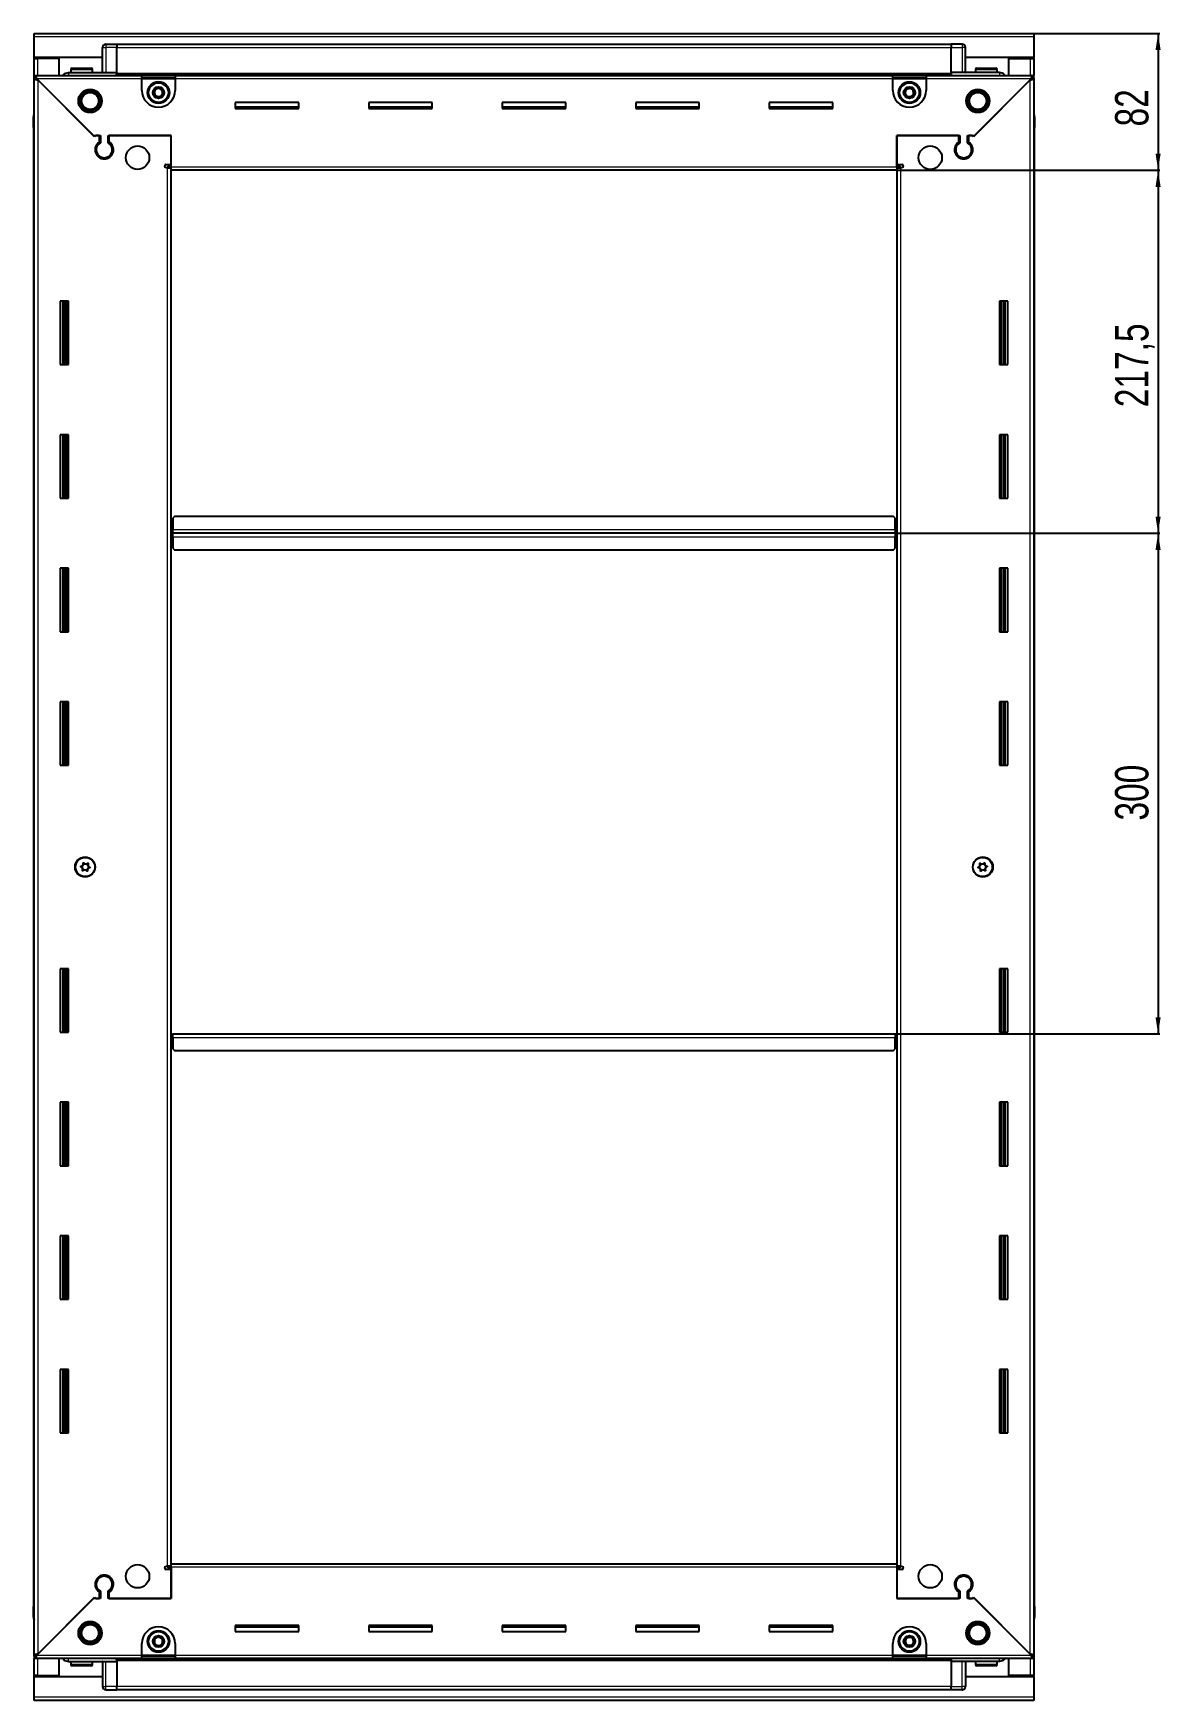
# Model space of a CAD drawing. Header units: millimetres. Extents: x 877 to 3743, y -734 to 1780.
# Drawn here: x 3068 to 3743, y 649 to 1648 of the extents above; entities that cross this region are included whole.
import ezdxf

# ---------------------------------------------------------------- set-up
doc = ezdxf.new("R2010")
doc.units = ezdxf.units.MM
doc.layers.add('FORMAT', color=7, linetype='Continuous')
doc.styles.add('SLDTEXTSTYLE0', font='TXT', dxfattribs={"width": 0.75})
doc.dimstyles.new('SLDDIMSTYLE0', dxfattribs={"dimtxt": 20, "dimasz": 10, "dimexe": 0, "dimexo": 0.0625, "dimgap": 5, "dimtad": 2, "dimdec": 1, "dimrnd": 1e-09, "dimzin": 12, "dimdsep": 46, "dimtxsty": 'SLDTEXTSTYLE0', "dimsah": 1, "dimcen": 0.09, "dimadec": 0, "dimazin": 3, "dimtfac": 1, "dimtofl": 0, "dimtmove": 0, "dimatfit": 3, "dimfxl": 0, "dimfrac": 2, "dimtolj": 1, "dimtzin": 12, "dimarcsym": 0})

# ---------------------------------------------------------------- blocks, each defined once
blk = doc.blocks.new('_D_6')
at = {"layer": 'FORMAT'}
for p, q in [((3667.04, 1647.66), (3742.53, 1647.66)), ((3741.53, 1647.66), (3741.53, 1565.66)), ((3585.04, 1565.66), (3742.53, 1565.66))]:
    blk.add_line(p, q, dxfattribs=at)
for points in [[(3741.53, 1647.66), (3740, 1637.66), (3743.07, 1637.66)], [(3741.53, 1565.66), (3743.07, 1575.66), (3740, 1575.66)]]:
    blk.add_solid(points, dxfattribs=at)
at = {"layer": 'FORMAT', "insert": (3715.75, 1591.88), "char_height": 20, "attachment_point": 1, "rotation": 90, "style": 'SLDTEXTSTYLE0'}
blk.add_mtext('82', dxfattribs=at)
blk = doc.blocks.new('_D_7')
at = {"layer": 'FORMAT'}
for p, q in [((3585.04, 1565.66), (3742.53, 1565.66)), ((3741.53, 1565.66), (3741.53, 1348.16)), ((3584.04, 1348.16), (3742.53, 1348.16))]:
    blk.add_line(p, q, dxfattribs=at)
for points in [[(3741.53, 1565.66), (3740, 1555.66), (3743.07, 1555.66)], [(3741.53, 1348.16), (3743.07, 1358.16), (3740, 1358.16)]]:
    blk.add_solid(points, dxfattribs=at)
at = {"layer": 'FORMAT', "insert": (3715.75, 1423.66), "char_height": 20, "attachment_point": 1, "rotation": 90, "style": 'SLDTEXTSTYLE0'}
blk.add_mtext('217,5', dxfattribs=at)
blk = doc.blocks.new('_D_8')
at = {"layer": 'FORMAT'}
for p, q in [((3584.04, 1348.16), (3742.53, 1348.16)), ((3741.53, 1348.16), (3741.53, 1048.16)), ((3584.04, 1048.16), (3742.53, 1048.16))]:
    blk.add_line(p, q, dxfattribs=at)
for points in [[(3741.53, 1348.16), (3740, 1338.16), (3743.07, 1338.16)], [(3741.53, 1048.16), (3743.07, 1058.16), (3740, 1058.16)]]:
    blk.add_solid(points, dxfattribs=at)
at = {"layer": 'FORMAT', "insert": (3715.75, 1175.99), "char_height": 20, "attachment_point": 1, "rotation": 90, "style": 'SLDTEXTSTYLE0'}
blk.add_mtext('300', dxfattribs=at)

msp = doc.modelspace()

# ---------------------------------------------------------------- linework, layer by layer
at = {"color": 7, "linetype": 'Continuous', "lineweight": 25}
for p, q in [((3068.03, 1647.66), (3667.03, 1647.66)), ((3068.03, 1645.56), (3068.03, 1647.66)), ((3068.03, 1633.16), (3068.03, 1645.56)), ((3109.03, 1624.16), (3109.03, 1639.16)), ((3109.71, 1640.66), (3109.71, 1640.66)), ((3111.03, 1641.16), (3117.53, 1641.16)), ((3111.03, 1641.16), (3117.53, 1641.16)), ((3117.53, 1641.16), (3117.53, 1641.16)), ((3117.53, 1641.16), (3117.53, 1641.16)), ((3117.53, 1641.16), (3117.53, 1639.16)), ((3617.53, 1641.01), (3117.53, 1641.01)), ((3117.53, 1624.16), (3117.53, 1639.16)), ((3617.53, 1641.16), (3617.53, 1641.16)), ((3624.03, 1641.16), (3617.53, 1641.16)), ((3624.03, 1641.16), (3617.53, 1641.16)), ((3617.53, 1641.16), (3617.53, 1639.16)), ((3617.53, 1624.16), (3617.53, 1639.16)), ((3626.03, 1639.16), (3626.03, 1639.16)), ((3626.03, 1624.16), (3626.03, 1639.16)), ((3667.03, 1647.66), (3667.03, 1645.56)), ((3667.03, 1645.56), (3667.03, 1633.16)), ((3109.03, 1633.16), (3068.03, 1633.16)), ((3068.03, 1632.66), (3068.03, 1633.16)), ((3068.03, 1622.41), (3068.03, 1632.66)), ((3068.03, 1632.66), (3070.13, 1632.66)), ((3069.53, 1632.66), (3069.53, 1633.16)), ((3083.03, 1632.66), (3070.13, 1632.66)), ((3083.03, 1622.41), (3083.03, 1632.66)), ((3667.03, 1633.16), (3626.03, 1633.16)), ((3652.03, 1622.41), (3652.03, 1632.66)), ((3652.03, 1632.66), (3664.93, 1632.66)), ((3664.93, 1632.66), (3667.03, 1632.66)), ((3665.53, 1632.66), (3665.53, 1633.16)), ((3667.03, 1632.66), (3667.03, 1633.16)), ((3667.03, 1632.66), (3667.03, 1622.41)), ((3068.03, 1620.91), (3068.03, 1622.41)), ((3068.03, 1622.41), (3069.03, 1622.41)), ((3068.03, 1620.41), (3068.03, 1620.91)), ((3068.03, 1620.91), (3069.03, 1620.91)), ((3068.03, 675.91), (3068.03, 1620.41)), ((3069.53, 1620.41), (3068.03, 1620.41)), ((3069.03, 1620.91), (3069.03, 1622.41)), ((3069.03, 1622.41), (3132.53, 1622.41)), ((3069.63, 1620.31), (3103.53, 1586.41)), ((3104.23, 1585.71), (3070.13, 1619.81)), ((3088.53, 1624.16), (3117.53, 1624.16)), ((3090.03, 1626.06), (3090.03, 1624.16)), ((3090.83, 1626.86), (3102.23, 1626.86)), ((3103.03, 1624.16), (3103.03, 1626.06)), ((3117.46, 1622.41), (3117.53, 1624.13)), ((3117.53, 1624.16), (3117.53, 1623.66)), ((3117.53, 1623.01), (3617.53, 1623.01)), ((3132.53, 1620.31), (3132.53, 1622.41)), ((3132.53, 1622.41), (3152.53, 1622.41)), ((3132.53, 1620.91), (3152.53, 1620.91)), ((3132.53, 1613.41), (3132.53, 1620.31)), ((3152.53, 1622.41), (3582.53, 1622.41)), ((3152.53, 1622.41), (3152.53, 1620.31)), ((3152.53, 1620.31), (3152.53, 1613.41)), ((3582.53, 1620.31), (3582.53, 1622.41)), ((3582.53, 1622.41), (3602.53, 1622.41)), ((3582.53, 1620.91), (3602.53, 1620.91)), ((3582.53, 1613.41), (3582.53, 1620.31)), ((3602.53, 1622.41), (3666.03, 1622.41)), ((3602.53, 1622.41), (3602.53, 1620.31)), ((3602.53, 1620.31), (3602.53, 1613.41)), ((3617.53, 1624.16), (3617.53, 1623.66)), ((3646.53, 1624.16), (3617.53, 1624.16)), ((3617.53, 1624.13), (3617.61, 1622.41)), ((3664.93, 1619.81), (3630.83, 1585.71)), ((3631.53, 1586.41), (3665.43, 1620.31)), ((3632.03, 1626.06), (3632.03, 1624.16)), ((3632.83, 1626.86), (3644.23, 1626.86)), ((3645.03, 1624.16), (3645.03, 1626.06)), ((3665.53, 1620.41), (3667.03, 1620.41)), ((3666.03, 1620.91), (3666.03, 1622.41)), ((3666.03, 1622.41), (3667.03, 1622.41)), ((3666.03, 1620.91), (3667.03, 1620.91)), ((3667.03, 1620.91), (3667.03, 1622.41)), ((3667.03, 1620.91), (3667.03, 1620.41)), ((3667.03, 1620.41), (3667.03, 675.91)), ((3226.53, 1606.16), (3188.53, 1606.16)), ((3188.53, 1606.16), (3188.53, 1602.66)), ((3226.53, 1603.41), (3188.53, 1603.41)), ((3188.53, 1602.66), (3226.53, 1602.66)), ((3226.53, 1602.66), (3226.53, 1606.16)), ((3306.53, 1606.16), (3268.53, 1606.16)), ((3268.53, 1606.16), (3268.53, 1602.66)), ((3306.53, 1603.41), (3268.53, 1603.41)), ((3268.53, 1602.66), (3306.53, 1602.66)), ((3306.53, 1602.66), (3306.53, 1606.16)), ((3386.53, 1606.16), (3348.53, 1606.16)), ((3348.53, 1606.16), (3348.53, 1602.66)), ((3386.53, 1603.41), (3348.53, 1603.41)), ((3348.53, 1602.66), (3386.53, 1602.66)), ((3386.53, 1602.66), (3386.53, 1606.16)), ((3466.53, 1606.16), (3428.53, 1606.16)), ((3428.53, 1606.16), (3428.53, 1602.66)), ((3466.53, 1603.41), (3428.53, 1603.41)), ((3428.53, 1602.66), (3466.53, 1602.66)), ((3466.53, 1602.66), (3466.53, 1606.16)), ((3546.53, 1606.16), (3508.53, 1606.16)), ((3508.53, 1606.16), (3508.53, 1602.66)), ((3546.53, 1603.41), (3508.53, 1603.41)), ((3508.53, 1602.66), (3546.53, 1602.66)), ((3546.53, 1602.66), (3546.53, 1606.16)), ((3667.03, 1598.98), (3667.03, 1598.98)), ((3067.53, 1597.66), (3067.53, 1591.16)), ((3067.53, 1591.16), (3067.53, 1597.66)), ((3067.53, 1591.16), (3067.53, 1591.16)), ((3068.03, 1591.16), (3067.53, 1591.16)), ((3067.68, 1591.16), (3067.68, 705.16)), ((3667.03, 1591.16), (3667.53, 1591.16)), ((3667.38, 705.16), (3667.38, 1591.16)), ((3667.53, 1597.66), (3667.53, 1591.16)), ((3667.53, 1591.16), (3667.53, 1597.66)), ((3667.53, 1591.16), (3667.53, 1591.16)), ((3667.53, 1591.16), (3667.53, 1591.16)), ((3103.53, 1586.41), (3107.73, 1586.41)), ((3104.93, 1586.41), (3104.23, 1585.71)), ((3107.03, 1586.41), (3104.93, 1586.41)), ((3107.03, 1586.41), (3107.03, 1582.52)), ((3107.73, 1586.41), (3107.73, 1582.12)), ((3112.33, 1586.41), (3150.03, 1586.41)), ((3112.33, 1582.12), (3112.33, 1586.41)), ((3113.03, 1582.52), (3113.03, 1586.41)), ((3150.03, 1586.41), (3113.03, 1586.41)), ((3150.03, 1567.76), (3150.03, 1586.41)), ((3150.03, 1569.16), (3150.03, 1586.41)), ((3585.03, 1586.41), (3622.73, 1586.41)), ((3585.03, 1567.76), (3585.03, 1586.41)), ((3585.03, 1586.41), (3585.03, 1569.16)), ((3622.03, 1586.41), (3585.03, 1586.41)), ((3622.03, 1586.41), (3622.03, 1582.52)), ((3622.73, 1586.41), (3622.73, 1582.12)), ((3627.33, 1586.41), (3631.53, 1586.41)), ((3627.33, 1582.12), (3627.33, 1586.41)), ((3630.13, 1586.41), (3628.03, 1586.41)), ((3628.03, 1582.52), (3628.03, 1586.41)), ((3630.83, 1585.71), (3630.13, 1586.41)), ((3108.03, 1573.55), (3108.03, 1572.79)), ((3147.18, 1569.16), (3150.03, 1569.16)), ((3585.03, 1569.16), (3587.88, 1569.16)), ((3627.03, 1573.55), (3627.03, 1572.79)), ((3147.93, 1567.16), (3147.18, 1567.16)), ((3147.93, 1567.16), (3150.03, 1567.16)), ((3150.03, 1568.16), (3148.03, 1568.16)), ((3148.03, 1568.16), (3148.03, 1567.16)), ((3150.03, 1565.66), (3150.03, 1567.76)), ((3585.03, 1565.66), (3150.03, 1565.66)), ((3150.03, 730.66), (3150.03, 1565.66)), ((3587.03, 1568.16), (3585.03, 1568.16)), ((3585.03, 1567.76), (3585.03, 1565.66)), ((3585.03, 1567.16), (3587.13, 1567.16)), ((3585.03, 1565.66), (3585.03, 730.66)), ((3587.03, 1567.16), (3587.03, 1568.16)), ((3587.88, 1567.16), (3587.13, 1567.16)), ((3088.53, 1487.16), (3083.53, 1487.16)), ((3083.53, 1487.16), (3083.53, 1449.16)), ((3085.68, 1449.16), (3085.68, 1487.16)), ((3087.48, 1449.16), (3087.48, 1487.16)), ((3087.51, 1449.16), (3087.51, 1487.16)), ((3088.53, 1449.16), (3088.53, 1487.16)), ((3646.53, 1487.16), (3646.53, 1449.16)), ((3651.53, 1487.16), (3646.53, 1487.16)), ((3647.56, 1487.16), (3647.56, 1449.16)), ((3647.59, 1487.16), (3647.59, 1449.16)), ((3649.38, 1487.16), (3649.38, 1449.16)), ((3651.53, 1449.16), (3651.53, 1487.16)), ((3083.53, 1449.16), (3088.53, 1449.16)), ((3646.53, 1449.16), (3651.53, 1449.16)), ((3088.53, 1407.16), (3083.53, 1407.16)), ((3083.53, 1407.16), (3083.53, 1369.16)), ((3085.68, 1369.16), (3085.68, 1407.16)), ((3087.48, 1369.16), (3087.48, 1407.16)), ((3087.51, 1369.16), (3087.51, 1407.16)), ((3088.53, 1369.16), (3088.53, 1407.16)), ((3646.53, 1407.16), (3646.53, 1369.16)), ((3651.53, 1407.16), (3646.53, 1407.16)), ((3647.56, 1407.16), (3647.56, 1369.16)), ((3647.59, 1407.16), (3647.59, 1369.16)), ((3649.38, 1407.16), (3649.38, 1369.16)), ((3651.53, 1369.16), (3651.53, 1407.16)), ((3083.53, 1369.16), (3088.53, 1369.16)), ((3646.53, 1369.16), (3651.53, 1369.16)), ((3151.03, 1351.01), (3150.78, 1351.01)), ((3150.78, 1351.01), (3150.78, 1348.16)), ((3152.03, 1358.16), (3151.03, 1357.16)), ((3151.03, 1357.16), (3151.03, 1350.26)), ((3151.03, 1348.16), (3151.03, 1350.26)), ((3583.03, 1358.16), (3152.03, 1358.16)), ((3584.03, 1357.16), (3583.03, 1358.16)), ((3584.03, 1350.26), (3584.03, 1357.16)), ((3584.28, 1351.01), (3584.03, 1351.01)), ((3584.03, 1350.26), (3584.03, 1348.16)), ((3584.28, 1348.16), (3584.28, 1351.01)), ((3150.78, 1348.16), (3150.03, 1348.16)), ((3150.78, 1348.16), (3150.78, 1345.31)), ((3150.78, 1345.31), (3151.03, 1345.31)), ((3151.03, 1346.06), (3151.03, 1348.16)), ((3584.03, 1348.16), (3151.03, 1348.16)), ((3151.03, 1346.06), (3151.03, 1339.16)), ((3151.03, 1339.16), (3152.03, 1338.16)), ((3583.03, 1338.16), (3584.03, 1339.16)), ((3584.03, 1348.16), (3584.03, 1346.06)), ((3584.03, 1339.16), (3584.03, 1346.06)), ((3584.03, 1345.31), (3584.28, 1345.31)), ((3584.28, 1345.31), (3584.28, 1348.16)), ((3585.03, 1348.16), (3584.28, 1348.16)), ((3152.03, 1338.16), (3583.03, 1338.16)), ((3088.53, 1327.16), (3083.53, 1327.16)), ((3083.53, 1327.16), (3083.53, 1289.16)), ((3085.68, 1289.16), (3085.68, 1327.16)), ((3087.48, 1289.16), (3087.48, 1327.16)), ((3087.51, 1289.16), (3087.51, 1327.16)), ((3088.53, 1289.16), (3088.53, 1327.16)), ((3646.53, 1327.16), (3646.53, 1289.16)), ((3651.53, 1327.16), (3646.53, 1327.16)), ((3647.56, 1327.16), (3647.56, 1289.16)), ((3647.59, 1327.16), (3647.59, 1289.16)), ((3649.38, 1327.16), (3649.38, 1289.16)), ((3651.53, 1289.16), (3651.53, 1327.16)), ((3083.53, 1289.16), (3088.53, 1289.16)), ((3646.53, 1289.16), (3651.53, 1289.16)), ((3088.53, 1247.16), (3083.53, 1247.16)), ((3083.53, 1247.16), (3083.53, 1209.16)), ((3085.68, 1209.16), (3085.68, 1247.16)), ((3087.48, 1209.16), (3087.48, 1247.16)), ((3087.51, 1209.16), (3087.51, 1247.16)), ((3088.53, 1209.16), (3088.53, 1247.16)), ((3646.53, 1247.16), (3646.53, 1209.16)), ((3651.53, 1247.16), (3646.53, 1247.16)), ((3647.56, 1247.16), (3647.56, 1209.16)), ((3647.59, 1247.16), (3647.59, 1209.16)), ((3649.38, 1247.16), (3649.38, 1209.16)), ((3651.53, 1209.16), (3651.53, 1247.16)), ((3083.53, 1209.16), (3088.53, 1209.16)), ((3646.53, 1209.16), (3651.53, 1209.16)), ((3088.53, 1087.16), (3083.53, 1087.16)), ((3083.53, 1087.16), (3083.53, 1049.16)), ((3085.68, 1049.16), (3085.68, 1087.16)), ((3087.48, 1049.16), (3087.48, 1087.16)), ((3087.51, 1049.16), (3087.51, 1087.16)), ((3088.53, 1049.16), (3088.53, 1087.16)), ((3646.53, 1087.16), (3646.53, 1049.16)), ((3651.53, 1087.16), (3646.53, 1087.16)), ((3647.56, 1087.16), (3647.56, 1049.16)), ((3647.59, 1087.16), (3647.59, 1049.16)), ((3649.38, 1087.16), (3649.38, 1049.16)), ((3651.53, 1049.16), (3651.53, 1087.16)), ((3083.53, 1049.16), (3088.53, 1049.16)), ((3646.53, 1049.16), (3651.53, 1049.16)), ((3150.03, 1048.16), (3150.78, 1048.16)), ((3150.78, 1048.16), (3150.78, 1045.31)), ((3150.78, 1045.31), (3151.03, 1045.31)), ((3151.03, 1046.06), (3151.03, 1048.16)), ((3151.03, 1048.16), (3584.03, 1048.16)), ((3151.03, 1046.06), (3151.03, 1039.16)), ((3151.03, 1039.16), (3152.03, 1038.16)), ((3583.03, 1038.16), (3584.03, 1039.16)), ((3584.03, 1048.16), (3584.03, 1046.06)), ((3584.03, 1039.16), (3584.03, 1046.06)), ((3584.03, 1045.31), (3584.28, 1045.31)), ((3584.28, 1045.31), (3584.28, 1048.16)), ((3584.28, 1048.16), (3585.03, 1048.16)), ((3152.03, 1038.16), (3583.03, 1038.16)), ((3088.53, 1007.16), (3083.53, 1007.16)), ((3083.53, 1007.16), (3083.53, 969.16)), ((3085.68, 969.16), (3085.68, 1007.16)), ((3087.48, 969.16), (3087.48, 1007.16)), ((3087.51, 969.16), (3087.51, 1007.16)), ((3088.53, 969.16), (3088.53, 1007.16)), ((3646.53, 1007.16), (3646.53, 969.16)), ((3651.53, 1007.16), (3646.53, 1007.16)), ((3647.56, 1007.16), (3647.56, 969.16)), ((3647.59, 1007.16), (3647.59, 969.16)), ((3649.38, 1007.16), (3649.38, 969.16)), ((3651.53, 969.16), (3651.53, 1007.16)), ((3083.53, 969.16), (3088.53, 969.16)), ((3646.53, 969.16), (3651.53, 969.16)), ((3088.53, 927.16), (3083.53, 927.16)), ((3083.53, 927.16), (3083.53, 889.16)), ((3085.68, 889.16), (3085.68, 927.16)), ((3087.48, 889.16), (3087.48, 927.16)), ((3087.51, 889.16), (3087.51, 927.16)), ((3088.53, 889.16), (3088.53, 927.16)), ((3646.53, 927.16), (3646.53, 889.16)), ((3651.53, 927.16), (3646.53, 927.16)), ((3647.56, 927.16), (3647.56, 889.16)), ((3647.59, 927.16), (3647.59, 889.16)), ((3649.38, 927.16), (3649.38, 889.16)), ((3651.53, 889.16), (3651.53, 927.16)), ((3083.53, 889.16), (3088.53, 889.16)), ((3646.53, 889.16), (3651.53, 889.16)), ((3088.53, 847.16), (3083.53, 847.16)), ((3083.53, 847.16), (3083.53, 809.16)), ((3085.68, 809.16), (3085.68, 847.16)), ((3087.48, 809.16), (3087.48, 847.16)), ((3087.51, 809.16), (3087.51, 847.16)), ((3088.53, 809.16), (3088.53, 847.16)), ((3646.53, 847.16), (3646.53, 809.16)), ((3651.53, 847.16), (3646.53, 847.16)), ((3647.56, 847.16), (3647.56, 809.16)), ((3647.59, 847.16), (3647.59, 809.16)), ((3649.38, 847.16), (3649.38, 809.16)), ((3651.53, 809.16), (3651.53, 847.16)), ((3083.53, 809.16), (3088.53, 809.16)), ((3646.53, 809.16), (3651.53, 809.16)), ((3150.03, 728.56), (3150.03, 730.66)), ((3150.03, 730.66), (3585.03, 730.66)), ((3585.03, 730.66), (3585.03, 728.56)), ((3108.03, 723.53), (3108.03, 722.77)), ((3147.18, 729.16), (3147.93, 729.16)), ((3150.03, 727.16), (3147.18, 727.16)), ((3150.03, 729.16), (3147.93, 729.16)), ((3148.03, 729.16), (3148.03, 728.16)), ((3148.03, 728.16), (3150.03, 728.16)), ((3150.03, 728.56), (3150.03, 709.91)), ((3150.03, 709.91), (3150.03, 727.16)), ((3587.13, 729.16), (3585.03, 729.16)), ((3585.03, 728.56), (3585.03, 709.91)), ((3585.03, 728.16), (3587.03, 728.16)), ((3585.03, 727.16), (3585.03, 709.91)), ((3587.88, 727.16), (3585.03, 727.16)), ((3587.03, 728.16), (3587.03, 729.16)), ((3587.13, 729.16), (3587.88, 729.16)), ((3627.03, 723.53), (3627.03, 722.77)), ((3103.53, 709.91), (3069.63, 676.01)), ((3070.13, 676.51), (3104.23, 710.61)), ((3107.73, 709.91), (3103.53, 709.91)), ((3104.23, 710.61), (3104.93, 709.91)), ((3104.93, 709.91), (3107.03, 709.91)), ((3107.03, 713.8), (3107.03, 709.91)), ((3107.73, 714.2), (3107.73, 709.91)), ((3112.33, 709.91), (3112.33, 714.2)), ((3150.03, 709.91), (3112.33, 709.91)), ((3113.03, 709.91), (3113.03, 713.8)), ((3113.03, 709.91), (3150.03, 709.91)), ((3622.73, 709.91), (3585.03, 709.91)), ((3585.03, 709.91), (3622.03, 709.91)), ((3622.03, 713.8), (3622.03, 709.91)), ((3622.73, 714.2), (3622.73, 709.91)), ((3627.33, 709.91), (3627.33, 714.2)), ((3631.53, 709.91), (3627.33, 709.91)), ((3628.03, 709.91), (3628.03, 713.8)), ((3628.03, 709.91), (3630.13, 709.91)), ((3630.13, 709.91), (3630.83, 710.61)), ((3630.83, 710.61), (3664.93, 676.51)), ((3665.43, 676.01), (3631.53, 709.91)), ((3067.53, 698.66), (3067.53, 705.16)), ((3067.53, 705.16), (3067.53, 705.16)), ((3067.53, 705.16), (3067.53, 705.16)), ((3067.53, 705.16), (3067.53, 698.66)), ((3068.03, 705.16), (3067.53, 705.16)), ((3667.03, 705.16), (3667.53, 705.16)), ((3667.53, 705.16), (3667.53, 705.16)), ((3667.53, 698.66), (3667.53, 705.16)), ((3667.53, 705.16), (3667.53, 698.66)), ((3068.03, 697.34), (3068.03, 697.34)), ((3226.53, 693.66), (3188.53, 693.66)), ((3188.53, 693.66), (3188.53, 690.16)), ((3188.53, 692.91), (3226.53, 692.91)), ((3188.53, 690.16), (3226.53, 690.16)), ((3226.53, 690.16), (3226.53, 693.66)), ((3306.53, 693.66), (3268.53, 693.66)), ((3268.53, 693.66), (3268.53, 690.16)), ((3268.53, 692.91), (3306.53, 692.91)), ((3268.53, 690.16), (3306.53, 690.16)), ((3306.53, 690.16), (3306.53, 693.66)), ((3386.53, 693.66), (3348.53, 693.66)), ((3348.53, 693.66), (3348.53, 690.16)), ((3348.53, 692.91), (3386.53, 692.91)), ((3348.53, 690.16), (3386.53, 690.16)), ((3386.53, 690.16), (3386.53, 693.66)), ((3466.53, 693.66), (3428.53, 693.66)), ((3428.53, 693.66), (3428.53, 690.16)), ((3428.53, 692.91), (3466.53, 692.91)), ((3428.53, 690.16), (3466.53, 690.16)), ((3466.53, 690.16), (3466.53, 693.66)), ((3546.53, 693.66), (3508.53, 693.66)), ((3508.53, 693.66), (3508.53, 690.16)), ((3508.53, 692.91), (3546.53, 692.91)), ((3508.53, 690.16), (3546.53, 690.16)), ((3546.53, 690.16), (3546.53, 693.66)), ((3132.53, 676.01), (3132.53, 682.91)), ((3152.53, 682.91), (3152.53, 676.01)), ((3582.53, 676.01), (3582.53, 682.91)), ((3602.53, 682.91), (3602.53, 676.01)), ((3068.03, 675.41), (3068.03, 675.91)), ((3069.53, 675.91), (3068.03, 675.91)), ((3068.03, 675.41), (3068.03, 673.91)), ((3069.03, 675.41), (3068.03, 675.41)), ((3068.03, 663.66), (3068.03, 673.91)), ((3069.03, 673.91), (3068.03, 673.91)), ((3069.03, 675.41), (3069.03, 673.91)), ((3132.53, 673.91), (3069.03, 673.91)), ((3083.03, 663.66), (3083.03, 673.91)), ((3088.53, 672.16), (3117.53, 672.16)), ((3090.03, 672.16), (3090.03, 670.26)), ((3094.61, 669.46), (3090.83, 669.46)), ((3102.23, 669.46), (3094.61, 669.46)), ((3103.03, 670.26), (3103.03, 672.16)), ((3109.03, 672.16), (3109.03, 657.16)), ((3117.53, 672.19), (3117.46, 673.91)), ((3617.53, 673.31), (3117.53, 673.31)), ((3117.53, 672.16), (3117.53, 672.66)), ((3117.53, 672.16), (3117.53, 657.16)), ((3132.53, 673.91), (3132.53, 676.01)), ((3152.53, 675.41), (3132.53, 675.41)), ((3152.53, 673.91), (3132.53, 673.91)), ((3152.53, 676.01), (3152.53, 673.91)), ((3582.53, 673.91), (3152.53, 673.91)), ((3582.53, 673.91), (3582.53, 676.01)), ((3602.53, 675.41), (3582.53, 675.41)), ((3602.53, 673.91), (3582.53, 673.91)), ((3602.53, 676.01), (3602.53, 673.91)), ((3666.03, 673.91), (3602.53, 673.91)), ((3617.61, 673.91), (3617.53, 672.19)), ((3617.53, 672.16), (3617.53, 672.66)), ((3646.53, 672.16), (3617.53, 672.16)), ((3617.53, 672.16), (3617.53, 657.16)), ((3626.03, 672.16), (3626.03, 657.16)), ((3632.03, 672.16), (3632.03, 670.26)), ((3639.83, 669.46), (3632.83, 669.46)), ((3644.23, 669.46), (3639.83, 669.46)), ((3645.03, 670.26), (3645.03, 672.16)), ((3652.03, 663.66), (3652.03, 673.91)), ((3665.53, 675.91), (3667.03, 675.91)), ((3666.03, 675.41), (3666.03, 673.91)), ((3667.03, 675.41), (3666.03, 675.41)), ((3667.03, 673.91), (3666.03, 673.91)), ((3667.03, 675.91), (3667.03, 675.41)), ((3667.03, 675.41), (3667.03, 673.91)), ((3667.03, 673.91), (3667.03, 663.66)), ((3070.13, 663.66), (3068.03, 663.66)), ((3068.03, 663.16), (3068.03, 663.66)), ((3068.03, 663.16), (3109.03, 663.16)), ((3068.03, 650.76), (3068.03, 663.16)), ((3069.53, 663.16), (3069.53, 663.66)), ((3070.13, 663.66), (3083.03, 663.66)), ((3626.03, 663.16), (3667.03, 663.16)), ((3664.93, 663.66), (3652.03, 663.66)), ((3667.03, 663.66), (3664.93, 663.66)), ((3665.53, 663.16), (3665.53, 663.66)), ((3667.03, 663.16), (3667.03, 663.66)), ((3667.03, 663.16), (3667.03, 650.76)), ((3068.03, 648.66), (3068.03, 650.76)), ((3109.03, 657.16), (3109.03, 657.16)), ((3111.03, 655.16), (3117.53, 655.16)), ((3111.03, 655.16), (3117.53, 655.16)), ((3117.53, 655.16), (3117.53, 657.16)), ((3117.53, 655.31), (3617.53, 655.31)), ((3117.53, 655.16), (3117.53, 655.16)), ((3617.53, 655.16), (3617.53, 657.16)), ((3624.03, 655.16), (3617.53, 655.16)), ((3617.53, 655.16), (3617.53, 655.16)), ((3617.53, 655.16), (3617.53, 655.16)), ((3624.03, 655.16), (3617.53, 655.16)), ((3625.36, 655.66), (3625.36, 655.66)), ((3667.03, 650.76), (3667.03, 648.66)), ((3667.03, 648.66), (3068.03, 648.66))]:
    msp.add_line(p, q, dxfattribs=at)
at = {"color": 8, "linetype": 'Continuous', "lineweight": 18}
for p, q in [((3667.03, 1645.56), (3068.03, 1645.56)), ((3109.03, 1639.16), (3111.03, 1639.16)), ((3111.03, 1641.16), (3111.03, 1639.16)), ((3111.03, 1639.16), (3111.03, 1624.16)), ((3117.53, 1639.16), (3111.03, 1639.16)), ((3617.53, 1639.01), (3117.53, 1639.01)), ((3617.53, 1639.16), (3624.03, 1639.16)), ((3624.03, 1641.16), (3624.03, 1639.16)), ((3624.03, 1639.16), (3624.03, 1624.16)), ((3626.03, 1639.16), (3624.03, 1639.16)), ((3070.13, 1632.66), (3070.13, 1633.16)), ((3070.13, 1622.41), (3070.13, 1632.66)), ((3664.93, 1633.16), (3664.93, 1632.66)), ((3664.93, 1632.66), (3664.93, 1622.41)), ((3132.53, 1620.31), (3069.63, 1620.31)), ((3070.13, 1619.81), (3070.13, 676.51)), ((3090.03, 1626.06), (3103.03, 1626.06)), ((3617.53, 1623.66), (3117.53, 1623.66)), ((3617.53, 1622.42), (3117.53, 1622.42)), ((3132.53, 1620.31), (3152.53, 1620.31)), ((3582.53, 1620.31), (3152.53, 1620.31)), ((3582.53, 1620.31), (3602.53, 1620.31)), ((3665.43, 1620.31), (3602.53, 1620.31)), ((3632.03, 1626.06), (3645.03, 1626.06)), ((3664.93, 676.51), (3664.93, 1619.81)), ((3068.03, 1597.66), (3067.53, 1597.66)), ((3667.03, 1597.66), (3667.53, 1597.66)), ((3147.93, 729.16), (3147.93, 1567.16)), ((3150.03, 1567.76), (3585.03, 1567.76)), ((3587.13, 1567.16), (3587.13, 729.16)), ((3085.03, 1487.16), (3085.03, 1449.16)), ((3086.27, 1487.16), (3086.27, 1449.16)), ((3648.8, 1449.16), (3648.8, 1487.16)), ((3650.03, 1449.16), (3650.03, 1487.16)), ((3085.03, 1407.16), (3085.03, 1369.16)), ((3086.27, 1407.16), (3086.27, 1369.16)), ((3648.8, 1369.16), (3648.8, 1407.16)), ((3650.03, 1369.16), (3650.03, 1407.16)), ((3584.03, 1350.26), (3151.03, 1350.26)), ((3151.03, 1346.06), (3584.03, 1346.06)), ((3085.03, 1327.16), (3085.03, 1289.16)), ((3086.27, 1327.16), (3086.27, 1289.16)), ((3648.8, 1289.16), (3648.8, 1327.16)), ((3650.03, 1289.16), (3650.03, 1327.16)), ((3085.03, 1247.16), (3085.03, 1209.16)), ((3086.27, 1247.16), (3086.27, 1209.16)), ((3648.8, 1209.16), (3648.8, 1247.16)), ((3650.03, 1209.16), (3650.03, 1247.16)), ((3085.03, 1087.16), (3085.03, 1049.16)), ((3086.27, 1087.16), (3086.27, 1049.16)), ((3648.8, 1049.16), (3648.8, 1087.16)), ((3650.03, 1049.16), (3650.03, 1087.16)), ((3151.03, 1046.06), (3584.03, 1046.06)), ((3085.03, 1007.16), (3085.03, 969.16)), ((3086.27, 1007.16), (3086.27, 969.16)), ((3648.8, 969.16), (3648.8, 1007.16)), ((3650.03, 969.16), (3650.03, 1007.16)), ((3085.03, 927.16), (3085.03, 889.16)), ((3086.27, 927.16), (3086.27, 889.16)), ((3648.8, 889.16), (3648.8, 927.16)), ((3650.03, 889.16), (3650.03, 927.16)), ((3085.03, 847.16), (3085.03, 809.16)), ((3086.27, 847.16), (3086.27, 809.16)), ((3648.8, 809.16), (3648.8, 847.16)), ((3650.03, 809.16), (3650.03, 847.16)), ((3585.03, 728.56), (3150.03, 728.56)), ((3068.03, 698.66), (3067.53, 698.66)), ((3667.03, 698.66), (3667.53, 698.66)), ((3069.63, 676.01), (3132.53, 676.01)), ((3070.13, 663.66), (3070.13, 673.91)), ((3094.34, 670.26), (3090.03, 670.26)), ((3103.03, 670.26), (3094.34, 670.26)), ((3111.03, 657.16), (3111.03, 672.16)), ((3117.53, 673.89), (3617.53, 673.89)), ((3117.53, 672.66), (3617.53, 672.66)), ((3152.53, 676.01), (3132.53, 676.01)), ((3152.53, 676.01), (3582.53, 676.01)), ((3602.53, 676.01), (3582.53, 676.01)), ((3602.53, 676.01), (3665.43, 676.01)), ((3624.03, 657.16), (3624.03, 672.16)), ((3640.01, 670.26), (3632.03, 670.26)), ((3645.03, 670.26), (3640.01, 670.26)), ((3664.93, 673.91), (3664.93, 663.66)), ((3070.13, 663.16), (3070.13, 663.66)), ((3664.93, 663.66), (3664.93, 663.16)), ((3667.03, 650.76), (3068.03, 650.76)), ((3109.03, 657.16), (3111.03, 657.16)), ((3117.53, 657.16), (3111.03, 657.16)), ((3111.03, 655.16), (3111.03, 657.16)), ((3117.53, 657.31), (3617.53, 657.31)), ((3617.53, 657.16), (3624.03, 657.16)), ((3626.03, 657.16), (3624.03, 657.16)), ((3624.03, 655.16), (3624.03, 657.16))]:
    msp.add_line(p, q, dxfattribs=at)
at = {"color": 7, "linetype": 'Continuous', "lineweight": 25}
for centre, radius in [((3142.53, 1612.16), 6.5), ((3592.53, 1612.16), 6.5), ((3101.53, 1607.16), 7), ((3101.53, 1607.16), 6.03), ((3101.53, 1607.16), 5.1), ((3142.53, 1612.16), 3.46), ((3592.53, 1612.16), 3.46), ((3633.53, 1607.16), 7), ((3633.53, 1607.16), 6.03), ((3633.53, 1607.16), 5.1), ((3130.03, 1573.16), 7), ((3605.03, 1573.16), 7), ((3098.53, 1148.16), 6), ((3098.68, 1148.16), 5.79), ((3098.68, 1148.16), 1.85), ((3636.53, 1148.16), 6), ((3636.38, 1148.16), 5.79), ((3636.38, 1148.16), 1.85), ((3130.03, 723.16), 7), ((3605.03, 723.16), 7), ((3101.53, 689.16), 7), ((3101.53, 689.16), 6.02), ((3101.53, 689.16), 5.1), ((3142.53, 684.16), 6.5), ((3592.53, 684.16), 6.5), ((3633.53, 689.16), 7), ((3633.53, 689.16), 6.02), ((3633.53, 689.16), 5.1), ((3142.53, 684.16), 3.46), ((3592.53, 684.16), 3.46)]:
    msp.add_circle(centre, radius, dxfattribs=at)
at = {"color": 8, "linetype": 'Continuous', "lineweight": 18}
for centre in [(3142.53, 1612.16), (3592.53, 1612.16), (3142.53, 684.16), (3592.53, 684.16)]:
    msp.add_circle(centre, 5.7, dxfattribs=at)
at = {"color": 7, "linetype": 'Continuous', "lineweight": 25}
for centre, radius, start, end in [((3111.03, 1639.16), 2, 90, 180), ((3111.03, 1639.16), 2, 90, 131.40962), ((3624.03, 1639.16), 2, 0, 90), ((3624.03, 1639.16), 2, 0, 90), ((3090.83, 1626.06), 0.8, 90, 180), ((3102.23, 1626.06), 0.8, 0, 90), ((3108.83, 1624.36), 0.2, 270, 0), ((3626.23, 1624.36), 0.2, 180, 270), ((3632.83, 1626.06), 0.8, 90, 180), ((3644.23, 1626.06), 0.8, 0, 90), ((3142.53, 1613.41), 10, 180, 270), ((3142.53, 1612.16), 2.5, 134.01559, 194.01559), ((3142.53, 1612.16), 2.5, 194.01559, 254.01559), ((3142.53, 1612.16), 2.5, 74.01559, 134.01559), ((3142.53, 1612.16), 2.5, 254.01559, 314.01559), ((3142.53, 1613.41), 10, 270, 0), ((3142.53, 1612.16), 2.5, 14.01559, 74.01559), ((3142.53, 1612.16), 2.5, 314.01559, 14.01559), ((3592.53, 1613.41), 10, 180, 270), ((3592.53, 1612.16), 2.5, 160.11158, 220.11158), ((3592.53, 1612.16), 2.5, 100.11158, 160.11158), ((3592.53, 1612.16), 2.5, 220.11158, 280.11158), ((3592.53, 1612.16), 2.5, 40.11158, 100.11158), ((3592.53, 1613.41), 10, 270, 0), ((3592.53, 1612.16), 2.5, 280.11158, 340.11158), ((3592.53, 1612.16), 2.5, 340.11158, 40.11158), ((3069.53, 1597.66), 2, 138.59038, 180), ((3665.53, 1597.66), 2, 0, 41.40962), ((3110.03, 1577.91), 5.5, 123.05573, 56.94427), ((3110.03, 1577.91), 4.8, 118.63099, 61.36901), ((3625.03, 1577.91), 5.5, 123.05573, 56.94427), ((3625.03, 1577.91), 4.8, 118.63099, 61.36901), ((3147.18, 1568.16), 1, 90, 270), ((3587.88, 1568.16), 1, 270, 90), ((3110.03, 718.41), 5.5, 303.05573, 236.94427), ((3110.03, 718.41), 4.8, 298.63099, 241.36901), ((3147.18, 728.16), 1, 90, 270), ((3587.88, 728.16), 1, 270, 90), ((3625.03, 718.41), 5.5, 303.05573, 236.94427), ((3625.03, 718.41), 4.8, 298.63099, 241.36901), ((3069.53, 698.66), 2, 180, 198.58003), ((3069.53, 698.66), 2, 180, 221.40962), ((3069.53, 698.66), 2, 213.94202, 221.40962), ((3142.53, 682.91), 10, 90, 180), ((3142.53, 682.91), 10, 0, 90), ((3592.53, 682.91), 10, 90, 180), ((3592.53, 682.91), 10, 0, 90), ((3665.53, 698.66), 2, 318.59038, 0), ((3142.53, 684.16), 2.5, 127.47401, 187.47401), ((3142.53, 684.16), 2.5, 187.47401, 247.47401), ((3142.53, 684.16), 2.5, 67.47401, 127.47401), ((3142.53, 684.16), 2.5, 247.47401, 307.47401), ((3142.53, 684.16), 2.5, 7.47401, 67.47401), ((3142.53, 684.16), 2.5, 307.47401, 7.47401), ((3592.53, 684.16), 2.5, 147.04236, 207.04236), ((3592.53, 684.16), 2.5, 207.04236, 267.04236), ((3592.53, 684.16), 2.5, 87.04236, 147.04236), ((3592.53, 684.16), 2.5, 267.04236, 327.04236), ((3592.53, 684.16), 2.5, 27.04236, 87.04236), ((3592.53, 684.16), 2.5, 327.04236, 27.04236), ((3090.83, 670.26), 0.8, 180, 270), ((3102.23, 670.26), 0.8, 270, 360), ((3108.83, 671.96), 0.2, 0, 90), ((3626.23, 671.96), 0.2, 90, 180), ((3632.83, 670.26), 0.8, 180, 270), ((3644.23, 670.26), 0.8, 270, 360), ((3111.03, 657.16), 2, 180, 270), ((3111.03, 657.16), 2, 180, 270), ((3624.03, 657.16), 2, 270, 0), ((3624.03, 657.16), 2, 270, 288.58003), ((3624.03, 657.16), 2, 303.94202, 311.40962)]:
    msp.add_arc(centre, radius, start, end, dxfattribs=at)
for points, knots in [([(3068.03, 1620.41), (3068.06, 1620.36), (3068.11, 1620.27), (3068.51, 1620.14), (3069.06, 1620.01), (3069.64, 1619.9), (3070.01, 1619.83), (3070.13, 1619.81)], [0, 0, 0, 0, 0.230255, 0.448522, 0.666786, 0.88505, 1, 1, 1, 1]), ([(3069.63, 1620.31), (3069.59, 1620.56), (3069.5, 1621.06), (3069.36, 1621.7), (3069.23, 1622.16), (3069.12, 1622.38), (3069.06, 1622.4), (3069.03, 1622.41)], [0, 0, 0, 0, 0.230255, 0.448522, 0.666786, 0.88505, 1, 1, 1, 1]), ([(3085.32, 1622.41), (3085.44, 1622.61), (3085.83, 1623.26), (3086.98, 1623.97), (3088.02, 1624.09), (3088.53, 1624.16)], [0, 0, 0, 0, 0.1822499, 0.5911249, 1, 1, 1, 1]), ([(3117.53, 1624.16), (3117.53, 1624.12), (3117.53, 1624.05), (3117.53, 1623.43), (3117.53, 1622.87), (3117.53, 1622.49), (3117.53, 1622.48)], [0, 0, 0, 0, 0.3302662, 0.6605324, 0.9907986, 1, 1, 1, 1]), ([(3617.53, 1624.16), (3617.53, 1624.12), (3617.53, 1624.05), (3617.53, 1623.43), (3617.53, 1622.87), (3617.53, 1622.49), (3617.53, 1622.48)], [0, 0, 0, 0, 0.330266, 0.660532, 0.990799, 1, 1, 1, 1]), ([(3649.75, 1622.41), (3649.63, 1622.61), (3649.24, 1623.26), (3648.09, 1623.97), (3647.05, 1624.09), (3646.53, 1624.16)], [0, 0, 0, 0, 0.1822499, 0.5911249, 1, 1, 1, 1]), ([(3664.93, 1619.81), (3665.19, 1619.85), (3665.68, 1619.94), (3666.32, 1620.08), (3666.79, 1620.21), (3667.01, 1620.32), (3667.03, 1620.39), (3667.03, 1620.41)], [0, 0, 0, 0, 0.230255, 0.448522, 0.666786, 0.88505, 1, 1, 1, 1]), ([(3666.03, 1622.41), (3665.99, 1622.38), (3665.9, 1622.33), (3665.76, 1621.94), (3665.63, 1621.38), (3665.52, 1620.8), (3665.46, 1620.43), (3665.43, 1620.31)], [0, 0, 0, 0, 0.2302553, 0.4485219, 0.6667858, 0.8850496, 1, 1, 1, 1]), ([(3139.76, 1612.95), (3140.13, 1613.31), (3140.82, 1613.98), (3141.51, 1614.65), (3141.84, 1614.96)], [0, 0, 0, 0, 0.534686, 1, 1, 1, 1]), ([(3140.46, 1610.15), (3140.37, 1610.49), (3140.18, 1611.29), (3139.93, 1612.25), (3139.79, 1612.83), (3139.76, 1612.95)], [0, 0, 0, 0, 0.3629006, 0.8668753, 1, 1, 1, 1]), ([(3143.23, 1609.36), (3142.74, 1609.5), (3141.81, 1609.77), (3140.89, 1610.03), (3140.46, 1610.15)], [0, 0, 0, 0, 0.534686, 1, 1, 1, 1]), ([(3141.84, 1614.96), (3142.33, 1614.82), (3143.26, 1614.55), (3144.18, 1614.29), (3144.61, 1614.16)], [0, 0, 0, 0, 0.534686, 1, 1, 1, 1]), ([(3145.31, 1611.36), (3144.94, 1611.01), (3144.24, 1610.34), (3143.55, 1609.67), (3143.23, 1609.36)], [0, 0, 0, 0, 0.534686, 1, 1, 1, 1]), ([(3144.61, 1614.16), (3144.64, 1614.04), (3144.79, 1613.46), (3145.03, 1612.5), (3145.23, 1611.7), (3145.31, 1611.36)], [0, 0, 0, 0, 0.133125, 0.637099, 1, 1, 1, 1]), ([(3589.69, 1611.65), (3589.73, 1611.77), (3589.94, 1612.33), (3590.28, 1613.27), (3590.56, 1614.04), (3590.67, 1614.37)], [0, 0, 0, 0, 0.133125, 0.637099, 1, 1, 1, 1]), ([(3591.55, 1609.44), (3591.22, 1609.84), (3590.6, 1610.58), (3589.98, 1611.31), (3589.69, 1611.65)], [0, 0, 0, 0, 0.534686, 1, 1, 1, 1]), ([(3590.67, 1614.37), (3591.18, 1614.46), (3592.13, 1614.63), (3593.08, 1614.79), (3593.52, 1614.87)], [0, 0, 0, 0, 0.534686, 1, 1, 1, 1]), ([(3594.39, 1609.95), (3593.89, 1609.86), (3592.94, 1609.69), (3591.99, 1609.52), (3591.55, 1609.44)], [0, 0, 0, 0, 0.534686, 1, 1, 1, 1]), ([(3593.52, 1614.87), (3593.85, 1614.48), (3594.47, 1613.74), (3595.09, 1613.01), (3595.38, 1612.67)], [0, 0, 0, 0, 0.534686, 1, 1, 1, 1]), ([(3595.38, 1612.67), (3595.26, 1612.34), (3594.98, 1611.57), (3594.64, 1610.63), (3594.44, 1610.07), (3594.39, 1609.95)], [0, 0, 0, 0, 0.362901, 0.866875, 1, 1, 1, 1]), ([(3100.32, 1150.43), (3100.31, 1150.44), (3100.28, 1150.45), (3100.23, 1150.45), (3100.09, 1150.41), (3099.74, 1150.23), (3099.26, 1149.99), (3098.63, 1150.03), (3098.19, 1150.3), (3097.88, 1150.54), (3097.69, 1150.68), (3097.6, 1150.72), (3097.56, 1150.72), (3097.52, 1150.71), (3097.5, 1150.69), (3097.47, 1150.63), (3097.42, 1150.36), (3097.42, 1149.89), (3097.24, 1149.2), (3096.64, 1148.81), (3096.2, 1148.66), (3095.96, 1148.53), (3095.91, 1148.48), (3095.9, 1148.45), (3095.9, 1148.42), (3095.91, 1148.38), (3095.94, 1148.35), (3095.99, 1148.29), (3096.18, 1148.16), (3096.5, 1147.95), (3096.89, 1147.62), (3097.13, 1147.03), (3097.05, 1146.5), (3097, 1146.11), (3097, 1145.96), (3097.03, 1145.91), (3097.05, 1145.88), (3097.08, 1145.87), (3097.14, 1145.87), (3097.28, 1145.91), (3097.63, 1146.09), (3098.11, 1146.33), (3098.74, 1146.29), (3099.18, 1146.02), (3099.49, 1145.77), (3099.68, 1145.63), (3099.77, 1145.6), (3099.81, 1145.6), (3099.84, 1145.61), (3099.87, 1145.63), (3099.9, 1145.69), (3099.95, 1145.96), (3099.95, 1146.43), (3100.13, 1147.12), (3100.72, 1147.51), (3101.17, 1147.66), (3101.41, 1147.79), (3101.46, 1147.84), (3101.47, 1147.87), (3101.47, 1147.9), (3101.46, 1147.93), (3101.43, 1147.97), (3101.37, 1148.03), (3101.19, 1148.16), (3100.87, 1148.37), (3100.47, 1148.7), (3100.24, 1149.28), (3100.32, 1149.82), (3100.37, 1150.21), (3100.36, 1150.36), (3100.34, 1150.41), (3100.33, 1150.42), (3100.32, 1150.43)], [0, 0, 0, 0, 0.002009, 0.00442, 0.009365, 0.025528, 0.067705, 0.095786, 0.124646, 0.150342, 0.160519, 0.163394, 0.165697, 0.167245, 0.168874, 0.17077, 0.178606, 0.211994, 0.249994, 0.287995, 0.321383, 0.329219, 0.331115, 0.332744, 0.334292, 0.336217, 0.338535, 0.341318, 0.349662, 0.375358, 0.404217, 0.432298, 0.474475, 0.490639, 0.496669, 0.49844, 0.5, 0.502009, 0.50442, 0.509365, 0.525528, 0.567705, 0.595786, 0.624646, 0.650342, 0.660519, 0.663394, 0.665697, 0.667245, 0.668874, 0.67077, 0.678606, 0.711994, 0.749994, 0.787995, 0.821383, 0.829219, 0.831115, 0.832744, 0.834292, 0.836217, 0.838535, 0.841318, 0.849662, 0.875358, 0.904217, 0.932298, 0.974475, 0.990639, 0.996669, 0.99844, 1, 1, 1, 1]), ([(3634.75, 1150.43), (3634.74, 1150.42), (3634.72, 1150.4), (3634.7, 1150.35), (3634.7, 1150.2), (3634.75, 1149.82), (3634.83, 1149.28), (3634.59, 1148.7), (3634.2, 1148.37), (3633.87, 1148.15), (3633.67, 1148.01), (3633.61, 1147.94), (3633.6, 1147.9), (3633.6, 1147.87), (3633.61, 1147.84), (3633.66, 1147.79), (3633.9, 1147.66), (3634.34, 1147.51), (3634.94, 1147.12), (3635.12, 1146.43), (3635.12, 1145.96), (3635.17, 1145.69), (3635.2, 1145.63), (3635.22, 1145.61), (3635.25, 1145.6), (3635.29, 1145.6), (3635.33, 1145.61), (3635.41, 1145.65), (3635.59, 1145.78), (3635.89, 1146.02), (3636.33, 1146.29), (3636.96, 1146.33), (3637.44, 1146.08), (3637.79, 1145.91), (3637.94, 1145.87), (3637.99, 1145.87), (3638.02, 1145.89), (3638.05, 1145.92), (3638.06, 1145.97), (3638.07, 1146.12), (3638.01, 1146.5), (3637.94, 1147.03), (3638.17, 1147.62), (3638.57, 1147.95), (3638.9, 1148.16), (3639.09, 1148.3), (3639.15, 1148.38), (3639.17, 1148.42), (3639.17, 1148.45), (3639.16, 1148.48), (3639.11, 1148.53), (3638.87, 1148.66), (3638.42, 1148.81), (3637.83, 1149.2), (3637.65, 1149.89), (3637.65, 1150.36), (3637.6, 1150.63), (3637.57, 1150.69), (3637.54, 1150.71), (3637.51, 1150.72), (3637.48, 1150.72), (3637.44, 1150.7), (3637.36, 1150.67), (3637.18, 1150.54), (3636.88, 1150.3), (3636.44, 1150.03), (3635.81, 1149.99), (3635.33, 1150.23), (3634.98, 1150.41), (3634.83, 1150.45), (3634.77, 1150.45), (3634.76, 1150.44), (3634.75, 1150.43)], [0, 0, 0, 0, 0.002009, 0.00442, 0.009365, 0.025528, 0.067705, 0.095786, 0.124646, 0.150342, 0.160519, 0.163394, 0.165697, 0.167245, 0.168874, 0.17077, 0.178606, 0.211994, 0.249994, 0.287995, 0.321383, 0.329219, 0.331115, 0.332744, 0.334292, 0.336217, 0.338535, 0.341318, 0.349662, 0.375358, 0.404217, 0.432298, 0.474475, 0.490639, 0.496669, 0.49844, 0.5, 0.502009, 0.50442, 0.509365, 0.525528, 0.567705, 0.595786, 0.624646, 0.650342, 0.660519, 0.663394, 0.665697, 0.667245, 0.668874, 0.67077, 0.678606, 0.711994, 0.749994, 0.787995, 0.821383, 0.829219, 0.831115, 0.832744, 0.834292, 0.836217, 0.838535, 0.841318, 0.849662, 0.875358, 0.904217, 0.932298, 0.974475, 0.990639, 0.996669, 0.99844, 1, 1, 1, 1]), ([(3139.87, 685.26), (3139.97, 685.34), (3140.44, 685.7), (3141.23, 686.31), (3141.89, 686.81), (3142.16, 687.02)], [0, 0, 0, 0, 0.133125, 0.637099, 1, 1, 1, 1]), ([(3140.24, 682.4), (3140.18, 682.91), (3140.05, 683.87), (3139.93, 684.82), (3139.87, 685.26)], [0, 0, 0, 0, 0.5346859, 1, 1, 1, 1]), ([(3142.91, 681.3), (3142.43, 681.49), (3141.54, 681.86), (3140.66, 682.23), (3140.24, 682.4)], [0, 0, 0, 0, 0.534686, 1, 1, 1, 1]), ([(3142.16, 687.02), (3142.64, 686.82), (3143.53, 686.45), (3144.41, 686.09), (3144.83, 685.91)], [0, 0, 0, 0, 0.534686, 1, 1, 1, 1]), ([(3145.2, 683.05), (3144.93, 682.84), (3144.27, 682.34), (3143.48, 681.74), (3143.01, 681.37), (3142.91, 681.3)], [0, 0, 0, 0, 0.362901, 0.866875, 1, 1, 1, 1]), ([(3144.83, 685.91), (3144.89, 685.4), (3145.02, 684.45), (3145.14, 683.5), (3145.2, 683.05)], [0, 0, 0, 0, 0.5346859, 1, 1, 1, 1]), ([(3589.65, 684.31), (3589.93, 684.74), (3590.46, 685.55), (3590.98, 686.36), (3591.22, 686.73)], [0, 0, 0, 0, 0.534686, 1, 1, 1, 1]), ([(3590.96, 681.74), (3590.73, 682.2), (3590.29, 683.05), (3589.85, 683.91), (3589.65, 684.31)], [0, 0, 0, 0, 0.534686, 1, 1, 1, 1]), ([(3593.85, 681.59), (3593.5, 681.61), (3592.68, 681.65), (3591.69, 681.7), (3591.09, 681.73), (3590.96, 681.74)], [0, 0, 0, 0, 0.362901, 0.866875, 1, 1, 1, 1]), ([(3591.22, 686.73), (3591.35, 686.72), (3591.94, 686.69), (3592.94, 686.64), (3593.76, 686.6), (3594.1, 686.58)], [0, 0, 0, 0, 0.133125, 0.637099, 1, 1, 1, 1]), ([(3595.42, 684.01), (3595.14, 683.58), (3594.61, 682.77), (3594.09, 681.96), (3593.85, 681.59)], [0, 0, 0, 0, 0.5346859, 1, 1, 1, 1]), ([(3594.1, 686.58), (3594.34, 686.12), (3594.78, 685.26), (3595.21, 684.41), (3595.42, 684.01)], [0, 0, 0, 0, 0.534686, 1, 1, 1, 1]), ([(3070.13, 676.51), (3069.88, 676.46), (3069.39, 676.37), (3068.75, 676.24), (3068.28, 676.11), (3068.06, 676), (3068.04, 675.93), (3068.03, 675.91)], [0, 0, 0, 0, 0.230255, 0.448522, 0.666786, 0.88505, 1, 1, 1, 1]), ([(3069.03, 673.91), (3069.08, 673.94), (3069.17, 673.99), (3069.3, 674.38), (3069.43, 674.94), (3069.54, 675.52), (3069.61, 675.88), (3069.63, 676.01)], [0, 0, 0, 0, 0.230255, 0.448522, 0.666786, 0.88505, 1, 1, 1, 1]), ([(3085.32, 673.91), (3085.44, 673.71), (3085.83, 673.06), (3086.98, 672.35), (3088.02, 672.22), (3088.53, 672.16)], [0, 0, 0, 0, 0.18225, 0.591125, 1, 1, 1, 1]), ([(3117.53, 672.16), (3117.53, 672.2), (3117.53, 672.27), (3117.53, 672.89), (3117.53, 673.47), (3117.53, 673.86), (3117.53, 673.89)], [0, 0, 0, 0, 0.324279, 0.648558, 0.972836, 1, 1, 1, 1]), ([(3617.53, 672.16), (3617.53, 672.2), (3617.53, 672.27), (3617.53, 672.89), (3617.53, 673.47), (3617.53, 673.86), (3617.53, 673.89)], [0, 0, 0, 0, 0.324279, 0.648558, 0.972836, 1, 1, 1, 1]), ([(3649.75, 673.91), (3649.63, 673.71), (3649.24, 673.06), (3648.09, 672.35), (3647.05, 672.22), (3646.53, 672.16)], [0, 0, 0, 0, 0.18225, 0.591125, 1, 1, 1, 1]), ([(3667.03, 675.91), (3667.01, 675.95), (3666.96, 676.04), (3666.56, 676.18), (3666, 676.31), (3665.43, 676.42), (3665.06, 676.49), (3664.93, 676.51)], [0, 0, 0, 0, 0.230255, 0.448522, 0.666786, 0.88505, 1, 1, 1, 1]), ([(3665.43, 676.01), (3665.48, 675.76), (3665.57, 675.26), (3665.7, 674.62), (3665.83, 674.16), (3665.94, 673.94), (3666.01, 673.92), (3666.03, 673.91)], [0, 0, 0, 0, 0.2302553, 0.4485219, 0.6667858, 0.8850496, 1, 1, 1, 1])]:
    msp.add_open_spline(points, degree=3, knots=knots, dxfattribs=at)
for points in [[(3069.63, 1620.31), (3069.58, 1620.39), (3069.48, 1620.54), (3069.33, 1620.74), (3069.18, 1620.88), (3069.08, 1620.9), (3069.03, 1620.91)], [(3069.53, 1620.41), (3069.54, 1620.36), (3069.56, 1620.26), (3069.7, 1620.11), (3069.9, 1619.96), (3070.06, 1619.86), (3070.13, 1619.81)], [(3664.93, 1619.81), (3665.01, 1619.86), (3665.17, 1619.96), (3665.37, 1620.11), (3665.51, 1620.26), (3665.53, 1620.36), (3665.53, 1620.41)], [(3666.03, 1620.91), (3665.98, 1620.9), (3665.88, 1620.88), (3665.73, 1620.74), (3665.58, 1620.54), (3665.48, 1620.39), (3665.43, 1620.31)], [(3069.03, 675.41), (3069.08, 675.42), (3069.18, 675.44), (3069.33, 675.57), (3069.48, 675.77), (3069.58, 675.93), (3069.63, 676.01)], [(3070.13, 676.51), (3070.06, 676.46), (3069.9, 676.36), (3069.7, 676.21), (3069.56, 676.06), (3069.54, 675.96), (3069.53, 675.91)], [(3665.53, 675.91), (3665.53, 675.96), (3665.51, 676.06), (3665.37, 676.21), (3665.17, 676.36), (3665.01, 676.46), (3664.93, 676.51)], [(3665.43, 676.01), (3665.48, 675.93), (3665.58, 675.77), (3665.73, 675.57), (3665.88, 675.44), (3665.98, 675.42), (3666.03, 675.41)]]:
    msp.add_open_spline(points, degree=3, dxfattribs=at)
at = {"color": 8, "linetype": 'Continuous', "lineweight": 18}
for points, knots in [([(3088.53, 1624.16), (3088.53, 1624.11), (3088.53, 1624.04), (3088.53, 1623.6), (3088.53, 1623.15), (3088.53, 1622.74), (3088.53, 1622.46), (3088.53, 1622.41)], [0, 0, 0, 0, 0.359753, 0.553414, 0.751185, 0.948956, 1, 1, 1, 1]), ([(3646.53, 1624.16), (3646.53, 1624.11), (3646.53, 1624.04), (3646.53, 1623.6), (3646.53, 1623.15), (3646.53, 1622.74), (3646.53, 1622.46), (3646.53, 1622.41)], [0, 0, 0, 0, 0.3597529, 0.5534142, 0.7511852, 0.9489563, 1, 1, 1, 1]), ([(3088.53, 672.16), (3088.53, 672.21), (3088.53, 672.28), (3088.53, 672.71), (3088.53, 673.17), (3088.53, 673.58), (3088.53, 673.85), (3088.53, 673.91)], [0, 0, 0, 0, 0.359753, 0.553414, 0.751185, 0.948956, 1, 1, 1, 1]), ([(3646.53, 672.16), (3646.53, 672.21), (3646.53, 672.28), (3646.53, 672.71), (3646.53, 673.17), (3646.53, 673.58), (3646.53, 673.85), (3646.53, 673.91)], [0, 0, 0, 0, 0.3597529, 0.5534142, 0.7511852, 0.9489563, 1, 1, 1, 1])]:
    msp.add_open_spline(points, degree=3, knots=knots, dxfattribs=at)

# ---------------------------------------------------------------- dimensions: what is measured, and where the dimension line sits
at = {"layer": 'FORMAT'}
for base, p1, p2, picture, middle in [((3741.53, 1565.66), (3667.03, 1647.66), (3585.03, 1565.66), '_D_6', (3741.53, 1606.66)), ((3741.53, 1348.16), (3585.03, 1565.66), (3584.03, 1348.16), '_D_7', (3741.53, 1456.91)), ((3741.53, 1048.16), (3584.03, 1348.16), (3584.03, 1048.16), '_D_8', (3741.53, 1198.16))]:
    dim = msp.add_linear_dim(base=base, p1=p1, p2=p2, angle=90, dimstyle='SLDDIMSTYLE0', dxfattribs=at)
    dim.commit()
    dim.dimension.update_dxf_attribs({"geometry": picture, "text_midpoint": middle, "dimtype": 160})

doc.saveas('drawing.dxf')
